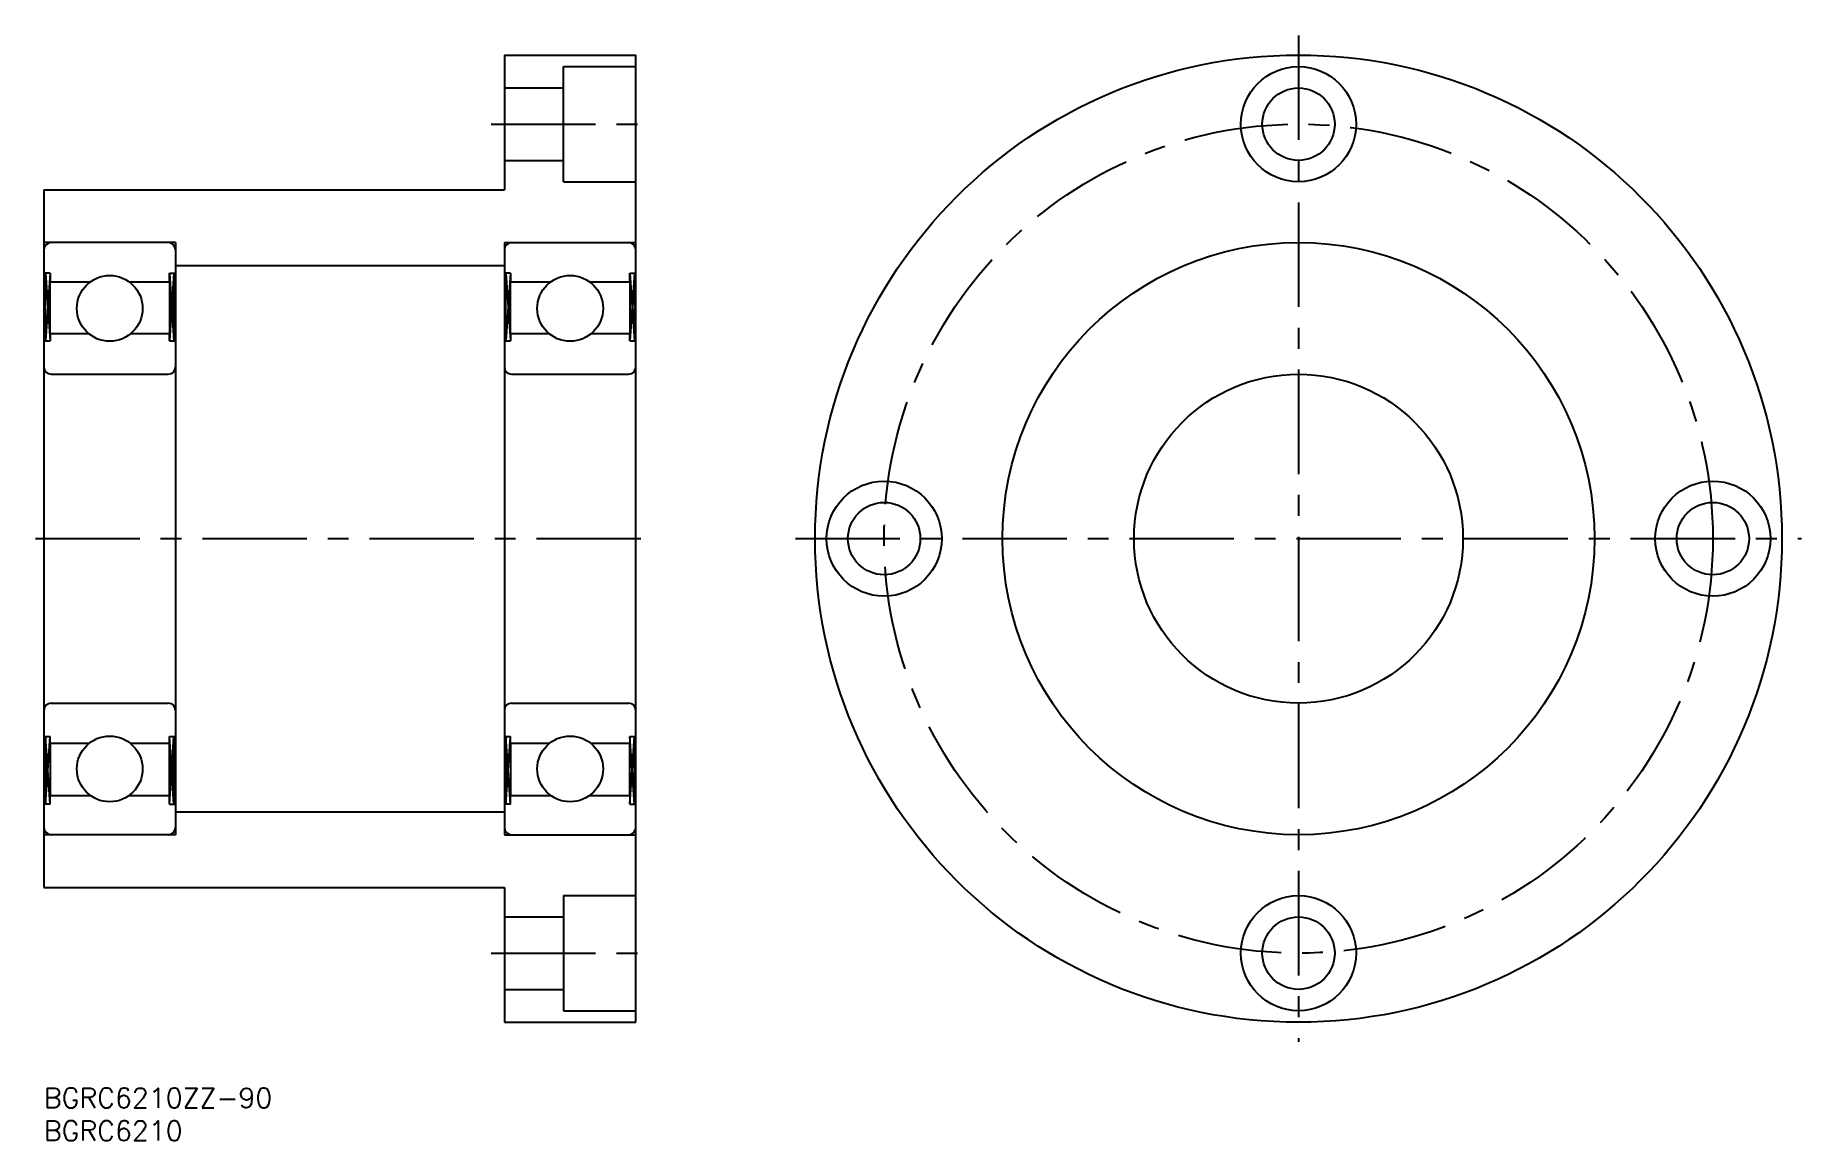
# Model space of a CAD drawing. Extents: x -1 to 267, y -8 to 160.
import ezdxf

# ---------------------------------------------------------------- set-up
doc = ezdxf.new("R2010")
doc.units = 0
doc.header["$LTSCALE"] = 0.5
doc.linetypes.add('CENTER', pattern=[50.8, 31.75, -6.35, 6.35, -6.35])
for name, color, linetype in [('MSM_CENTER', 1, 'CENTER'), ('MSM_CONTINUOUS', 7, 'CONTINUOUS'), ('MSM_NARROW', 5, 'CONTINUOUS'), ('MSM_PART_NUMBER', 7, 'CONTINUOUS')]:
    doc.layers.add(name, color=color, linetype=linetype)
doc.styles.get("Standard").update_dxf_attribs({"font": 'txt.shx', "height": 3, "bigfont": 'bigfont.shx'})

# ---------------------------------------------------------------- blocks, each defined once
blk = doc.blocks.new('*U3')
at = {"layer": 'MSM_PART_NUMBER'}
blk.add_text('BGRC6210ZZ-90', height=3, dxfattribs=at).set_placement((0, -3))
blk = doc.blocks.new('*U4')
at = {"layer": 'MSM_PART_NUMBER'}
blk.add_text('BGRC6210', height=3, dxfattribs=at).set_placement((0, -8))

msp = doc.modelspace()

# ---------------------------------------------------------------- linework, layer by layer
at = {"layer": 'MSM_CENTER'}
for p, q in [((190.74, 160), (190.74, 7)), ((68, 146.5), (92, 146.5)), ((-1.31, 83.5), (92.26, 83.5)), ((114.24, 83.5), (267.24, 83.5)), ((68, 20.5), (92, 20.5))]:
    msp.add_line(p, q, dxfattribs=at)
msp.add_circle((190.74, 83.5), 63, dxfattribs=at)
at = {"layer": 'MSM_CONTINUOUS'}
for p, q in [((70, 157), (70, 136.5)), ((70, 157), (90, 157)), ((90, 10), (90, 157)), ((79, 155.25), (90, 155.25)), ((79, 137.75), (79, 155.25)), ((70, 152), (79, 152)), ((70, 141), (79, 141)), ((79, 137.75), (90, 137.75)), ((0, 136.5), (70, 136.5)), ((0, 136.5), (0, 30.5)), ((20, 128.5), (0, 128.5)), ((20, 128.5), (20, 38.5)), ((70, 128.5), (90, 128.5)), ((70, 128.5), (70, 38.5)), ((0.92, 123.85), (0, 123.85)), ((0.23, 113.55), (0.23, 123.85)), ((0.92, 123.85), (0.92, 122.55)), ((19.08, 122.55), (19.08, 123.85)), ((19.08, 123.85), (20, 123.85)), ((19.77, 123.85), (19.77, 113.55)), ((20, 125), (70, 125)), ((70.92, 123.85), (70, 123.85)), ((70.23, 113.55), (70.23, 123.85)), ((70.92, 123.85), (70.92, 122.55)), ((89.08, 122.55), (89.08, 123.85)), ((89.08, 123.85), (90, 123.85)), ((89.77, 123.85), (89.77, 113.55)), ((0.92, 122.55), (7.07, 122.55)), ((0.92, 114.65), (0.92, 122.55)), ((12.93, 122.55), (19.08, 122.55)), ((19.08, 122.55), (19.08, 114.65)), ((70.92, 122.55), (77.07, 122.55)), ((70.92, 114.65), (70.92, 122.55)), ((82.93, 122.55), (89.08, 122.55)), ((89.08, 122.55), (89.08, 114.65)), ((0, 113.55), (0.92, 113.55)), ((6.81, 114.65), (0.92, 114.65)), ((0.92, 114.65), (0.92, 113.55)), ((19.08, 114.65), (13.19, 114.65)), ((19.08, 113.55), (19.08, 114.65)), ((19.08, 113.55), (20, 113.55)), ((70, 113.55), (70.92, 113.55)), ((76.81, 114.65), (70.92, 114.65)), ((70.92, 114.65), (70.92, 113.55)), ((89.08, 114.65), (83.19, 114.65)), ((89.08, 113.55), (89.08, 114.65)), ((89.08, 113.55), (90, 113.55)), ((1.1, 108.5), (18.9, 108.5)), ((71.1, 108.5), (88.9, 108.5)), ((1.1, 58.5), (18.9, 58.5)), ((71.1, 58.5), (88.9, 58.5)), ((0, 53.45), (0.92, 53.45)), ((0.23, 53.45), (0.23, 43.15)), ((0.92, 52.35), (0.92, 53.45)), ((6.81, 52.35), (0.92, 52.35)), ((0.92, 52.35), (0.92, 44.45)), ((19.08, 52.35), (13.19, 52.35)), ((19.08, 53.45), (20, 53.45)), ((19.08, 43.15), (19.08, 53.45)), ((19.77, 43.15), (19.77, 53.45)), ((70, 53.45), (70.92, 53.45)), ((70.23, 53.45), (70.23, 43.15)), ((70.92, 52.35), (70.92, 53.45)), ((76.81, 52.35), (70.92, 52.35)), ((70.92, 52.35), (70.92, 44.45)), ((89.08, 52.35), (83.19, 52.35)), ((89.08, 53.45), (89.08, 52.35)), ((89.08, 53.45), (90, 53.45)), ((89.08, 44.45), (89.08, 52.35)), ((89.77, 43.15), (89.77, 53.45)), ((0.92, 43.15), (0, 43.15)), ((0.92, 44.45), (7.07, 44.45)), ((0.92, 43.15), (0.92, 44.45)), ((12.93, 44.45), (19.08, 44.45)), ((19.08, 43.15), (20, 43.15)), ((70.92, 43.15), (70, 43.15)), ((70.92, 44.45), (77.07, 44.45)), ((70.92, 43.15), (70.92, 44.45)), ((82.93, 44.45), (89.08, 44.45)), ((89.08, 44.45), (89.08, 43.15)), ((89.08, 43.15), (90, 43.15)), ((20, 42), (70, 42)), ((20, 38.5), (0, 38.5)), ((70, 38.5), (90, 38.5)), ((0, 30.5), (70, 30.5)), ((70, 30.5), (70, 10)), ((79, 29.25), (90, 29.25)), ((79, 29.25), (79, 11.75)), ((70, 26), (79, 26)), ((70, 15), (79, 15)), ((79, 11.75), (90, 11.75)), ((70, 10), (90, 10))]:
    msp.add_line(p, q, dxfattribs=at)
for centre, radius in [((190.74, 83.5), 73.5), ((190.74, 146.5), 8.75), ((190.74, 146.5), 5.5), ((190.74, 83.5), 45), ((10, 118.5), 5), ((80, 118.5), 5), ((190.74, 83.5), 25), ((127.74, 83.5), 8.75), ((253.74, 83.5), 8.75), ((127.74, 83.5), 5.5), ((253.74, 83.5), 5.5), ((10, 48.5), 5), ((80, 48.5), 5), ((190.74, 20.5), 8.75), ((190.74, 20.5), 5.5)]:
    msp.add_circle(centre, radius, dxfattribs=at)
for centre, start, end in [((1.1, 127.4), 90, 180), ((18.9, 127.4), 0, 90), ((71.1, 127.4), 90, 180), ((88.9, 127.4), 0, 90), ((1.1, 109.6), 180, 270), ((18.9, 109.6), 270, 0), ((71.1, 109.6), 180, 270), ((88.9, 109.6), 270, 0), ((1.1, 57.4), 90, 180), ((18.9, 57.4), 0, 90), ((71.1, 57.4), 90, 180), ((88.9, 57.4), 0, 90), ((1.1, 39.6), 180, 270), ((18.9, 39.6), 270, 0), ((71.1, 39.6), 180, 270), ((88.9, 39.6), 270, 0)]:
    msp.add_arc(centre, 1.1, start, end, dxfattribs=at)
at = {"layer": 'MSM_NARROW'}
for p, q in [((0.23, 123.85), (0.92, 113.55)), ((0.92, 123.85), (0.23, 113.55)), ((19.08, 123.85), (19.77, 113.55)), ((19.77, 123.85), (19.08, 113.55)), ((70.23, 123.85), (70.92, 113.55)), ((70.92, 123.85), (70.23, 113.55)), ((89.08, 123.85), (89.77, 113.55)), ((89.77, 123.85), (89.08, 113.55)), ((0.23, 43.15), (0.92, 53.45)), ((0.92, 43.15), (0.23, 53.45)), ((19.08, 43.15), (19.77, 53.45)), ((19.77, 43.15), (19.08, 53.45)), ((70.23, 43.15), (70.92, 53.45)), ((70.92, 43.15), (70.23, 53.45)), ((89.08, 43.15), (89.77, 53.45)), ((89.77, 43.15), (89.08, 53.45))]:
    msp.add_line(p, q, dxfattribs=at)

# ---------------------------------------------------------------- block references
at = {"layer": 'MSM_CONTINUOUS'}
for name in ['*U3', '*U4']:
    msp.add_blockref(name, (0, 0), dxfattribs=at)

doc.saveas('drawing.dxf')
